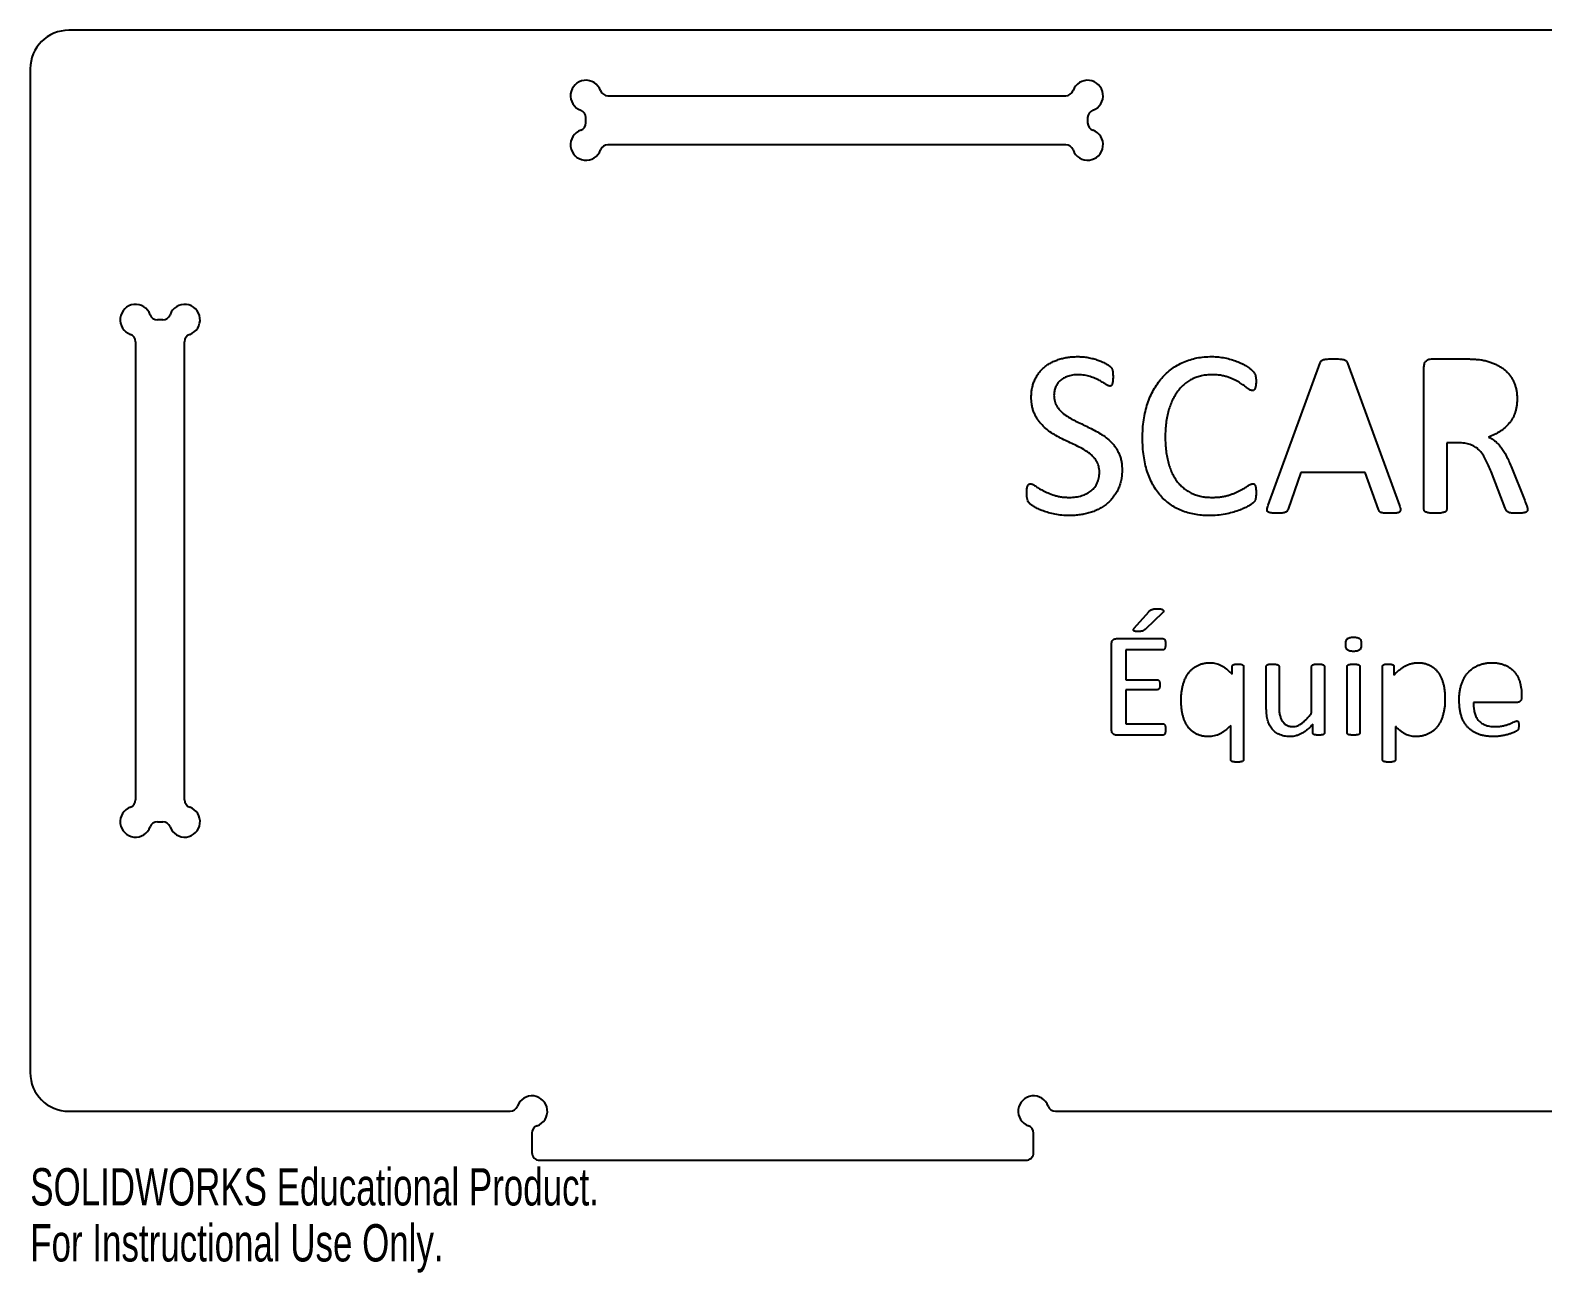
# Model space of a CAD drawing. Header units: millimetres. Extents: x -179 to 179, y -91 to 70.
# Drawn here: x -178.7 to 17.3, y -90.9 to 70 of the extents above; entities that cross this region are included whole.
import ezdxf

# ---------------------------------------------------------------- set-up
doc = ezdxf.new("R2010")
doc.units = ezdxf.units.MM
doc.styles.add('SLDTEXTSTYLE0', font='TXT', dxfattribs={"width": 0.7})

msp = doc.modelspace()

# ---------------------------------------------------------------- linework, layer by layer
at = {"color": 7, "linetype": 'Continuous', "lineweight": 25}
for p, q in [((173.65, 70), (-173.65, 70)), ((-178.65, 65), (-178.65, -65)), ((-103.82, 61.52), (-44.48, 61.52)), ((-106.65, 58), (-106.65, 58.69)), ((-41.65, 58.69), (-41.65, 58)), ((-44.48, 55.17), (-103.82, 55.17)), ((-161.48, 32.5), (-162.17, 32.5)), ((-165, 29.67), (-165, -29.67)), ((-158.65, -29.67), (-158.65, 29.67)), ((2.92, 27.44), (7.14, 27.44)), ((-18.26, 8.48), (-11.54, 26.91)), ((-7.98, 26.89), (-1.25, 8.47)), ((1.93, 7.94), (1.93, 26.37)), ((6.58, 16.56), (4.87, 16.56)), ((4.87, 16.56), (4.87, 7.94)), ((-14.03, 12.74), (-15.68, 7.98)), ((-5.69, 12.74), (-14.03, 12.74)), ((-3.97, 7.92), (-5.69, 12.74)), ((12.46, 8.09), (10.62, 12.85)), ((13.21, 13.51), (15.01, 9.08)), ((-35.6, -7.44), (-33.74, -5.3)), ((-31.93, -5.44), (-34.17, -7.56)), ((-38.54, -20.61), (-38.54, -9.46)), ((-37.92, -8.79), (-31.89, -8.79)), ((-31.88, -10.26), (-36.71, -10.26)), ((-36.71, -10.26), (-36.71, -14.12)), ((-22.91, -13.4), (-22.91, -12.38)), ((-21.45, -12.39), (-21.45, -24.47)), ((-18.51, -17.64), (-18.51, -12.39)), ((-16.85, -12.4), (-16.85, -17.48)), ((-12.63, -18.4), (-12.63, -12.39)), ((-10.97, -12.39), (-10.97, -20.99)), ((-8.03, -20.99), (-8.03, -12.39)), ((-6.38, -12.39), (-6.38, -20.99)), ((-3.43, -24.47), (-3.43, -12.39)), ((-1.98, -12.38), (-1.98, -13.52)), ((-36.71, -14.12), (-32.62, -14.12)), ((-36.71, -15.4), (-36.71, -19.82)), ((-32.62, -15.4), (-36.71, -15.4)), ((13.97, -17.06), (8.33, -17.06)), ((14.58, -16.06), (14.58, -16.36)), ((-31.9, -21.29), (-37.92, -21.29)), ((-36.71, -19.82), (-31.89, -19.82)), ((-23.1, -24.47), (-23.1, -20.04)), ((-12.46, -20.99), (-12.46, -19.85)), ((-1.78, -20.15), (-1.78, -24.47)), ((-162.17, -32.5), (-161.48, -32.5)), ((-173.65, -70), (-116.48, -70)), ((-45.82, -70), (45.82, -70)), ((-113.65, -72.83), (-113.65, -75.35)), ((-48.65, -75.35), (-48.65, -72.83)), ((-112.65, -76.35), (-49.65, -76.35))]:
    msp.add_line(p, q, dxfattribs=at)
for centre, radius, start, end in [((-173.65, 65), 5, 90, 180), ((-106.65, 61.52), 2, 19.4712, 250.5288), ((-41.65, 61.52), 2, 289.4712, 160.5288), ((-103.82, 62.52), 1, 199.4712, 270), ((-44.48, 62.52), 1, 270, 340.5288), ((-107.65, 58.69), 1, 0, 70.5288), ((-40.65, 58.69), 1, 109.4712, 180), ((-106.65, 55.17), 2, 109.4712, 340.5288), ((-107.65, 58), 1, 289.4712, 0), ((-41.65, 55.17), 2, 199.4712, 70.5288), ((-40.65, 58), 1, 180, 250.5288), ((-103.82, 54.17), 1, 90, 160.5288), ((-44.48, 54.17), 1, 19.4712, 90), ((-165, 32.5), 2, 19.4712, 250.5288), ((-158.65, 32.5), 2, 289.4712, 160.5288), ((-162.17, 33.5), 1, 199.4712, 270), ((-161.48, 33.5), 1, 270, 340.5288), ((-166, 29.67), 1, 0, 70.5288), ((-157.65, 29.67), 1, 109.4712, 180), ((-165, -32.5), 2, 109.4712, 340.5288), ((-166, -29.67), 1, 289.4712, 0), ((-158.65, -32.5), 2, 199.4712, 70.5288), ((-157.65, -29.67), 1, 180, 250.5288), ((-162.17, -33.5), 1, 90, 160.5288), ((-161.48, -33.5), 1, 19.4712, 90), ((-173.65, -65), 5, 180, 270), ((-113.65, -70), 2, 289.4712, 160.5288), ((-48.65, -70), 2, 19.4712, 250.5288), ((-116.48, -69), 1, 270, 340.5288), ((-45.82, -69), 1, 199.4712, 270), ((-112.65, -72.83), 1, 109.4712, 180), ((-49.65, -72.83), 1, 0, 70.5288), ((-112.65, -75.35), 1, 180, 270), ((-49.65, -75.35), 1, 270, 0)]:
    msp.add_arc(centre, radius, start, end, dxfattribs=at)
for points, knots in [([(-48.95, 22.5), (-48.95, 22.7), (-48.94, 23.1), (-48.84, 23.67), (-48.71, 24.22), (-48.51, 24.73), (-48.26, 25.2), (-47.97, 25.64), (-47.63, 26.03), (-47.25, 26.39), (-46.82, 26.7), (-46.36, 26.98), (-45.86, 27.2), (-45.33, 27.4), (-44.76, 27.55), (-44.17, 27.66), (-43.56, 27.72), (-43.14, 27.73), (-42.93, 27.74)], [0, 0, 0, 0, 0.067537, 0.13216, 0.19439, 0.254756, 0.314197, 0.372321, 0.429588, 0.487455, 0.545928, 0.605534, 0.666363, 0.729419, 0.794509, 0.861574, 0.92942, 1, 1, 1, 1]), ([(-42.93, 27.74), (-42.71, 27.73), (-42.26, 27.72), (-41.6, 27.62), (-40.96, 27.48), (-40.35, 27.3), (-39.8, 27.09), (-39.38, 26.88), (-39.09, 26.72), (-38.92, 26.61), (-38.79, 26.52), (-38.68, 26.41), (-38.58, 26.3), (-38.5, 26.18), (-38.45, 26.07), (-38.42, 25.94), (-38.39, 25.79), (-38.38, 25.6), (-38.36, 25.37), (-38.36, 25.21), (-38.36, 25.11)], [0, 0, 0, 0, 0.112233, 0.226181, 0.338567, 0.445941, 0.547719, 0.640331, 0.681465, 0.715798, 0.743045, 0.763991, 0.795411, 0.817444, 0.835948, 0.857662, 0.883772, 0.915067, 0.952507, 1, 1, 1, 1]), ([(-34.54, 17.18), (-34.53, 17.59), (-34.52, 18.38), (-34.39, 19.53), (-34.19, 20.61), (-33.9, 21.63), (-33.55, 22.57), (-33.12, 23.44), (-32.63, 24.23), (-32.07, 24.96), (-31.44, 25.6), (-30.77, 26.16), (-30.03, 26.64), (-29.23, 27.04), (-28.38, 27.35), (-27.49, 27.58), (-26.55, 27.71), (-25.91, 27.73), (-25.58, 27.74)], [0, 0, 0, 0, 0.078107, 0.151885, 0.222313, 0.289643, 0.354254, 0.416039, 0.47571, 0.533866, 0.590945, 0.647217, 0.703431, 0.760341, 0.818125, 0.876782, 0.937187, 1, 1, 1, 1]), ([(-25.58, 27.74), (-25.29, 27.73), (-24.72, 27.71), (-23.87, 27.57), (-23.07, 27.38), (-22.33, 27.13), (-21.66, 26.84), (-21.16, 26.56), (-20.82, 26.32), (-20.6, 26.18), (-20.43, 26.04), (-20.27, 25.89), (-20.14, 25.73), (-20.02, 25.58), (-19.95, 25.45), (-19.92, 25.31), (-19.88, 25.15), (-19.85, 24.96), (-19.83, 24.74), (-19.83, 24.58), (-19.83, 24.49)], [0, 0, 0, 0, 0.120023, 0.238149, 0.352427, 0.460117, 0.560956, 0.654952, 0.696989, 0.733407, 0.763125, 0.787792, 0.824183, 0.847775, 0.865644, 0.885507, 0.907657, 0.933934, 0.963847, 1, 1, 1, 1]), ([(-11.54, 26.91), (-11.51, 26.96), (-11.47, 27.06), (-11.38, 27.18), (-11.24, 27.28), (-11.06, 27.35), (-10.84, 27.4), (-10.56, 27.43), (-10.21, 27.44), (-9.95, 27.44), (-9.81, 27.44)], [0, 0, 0, 0, 0.0854137, 0.1637257, 0.2439433, 0.3392595, 0.4568246, 0.6010392, 0.7803476, 1, 1, 1, 1]), ([(-9.81, 27.44), (-9.66, 27.44), (-9.39, 27.44), (-9.01, 27.43), (-8.72, 27.4), (-8.48, 27.35), (-8.29, 27.28), (-8.15, 27.18), (-8.05, 27.04), (-8.01, 26.94), (-7.98, 26.89)], [0, 0, 0, 0, 0.223225, 0.403825, 0.548985, 0.664415, 0.75946, 0.840189, 0.917311, 1, 1, 1, 1]), ([(1.93, 26.37), (1.94, 26.46), (1.94, 26.63), (2, 26.87), (2.1, 27.07), (2.28, 27.25), (2.56, 27.41), (2.8, 27.43), (2.92, 27.44)], [0, 0, 0, 0, 0.167874, 0.314803, 0.440924, 0.561356, 0.787501, 1, 1, 1, 1]), ([(7.14, 27.44), (7.36, 27.44), (7.78, 27.44), (8.35, 27.4), (8.84, 27.37), (9.14, 27.34), (9.28, 27.32)], [0, 0, 0, 0, 0.318432, 0.579566, 0.802464, 1, 1, 1, 1]), ([(9.28, 27.32), (9.47, 27.29), (9.83, 27.22), (10.36, 27.08), (10.85, 26.9), (11.31, 26.71), (11.73, 26.48), (12.13, 26.23), (12.48, 25.94), (12.8, 25.63), (13.07, 25.28), (13.33, 24.93), (13.53, 24.53), (13.7, 24.12), (13.83, 23.69), (13.93, 23.23), (13.98, 22.75), (13.99, 22.43), (13.99, 22.26)], [0, 0, 0, 0, 0.074445, 0.146054, 0.213902, 0.279488, 0.342578, 0.403579, 0.462675, 0.521045, 0.578828, 0.635988, 0.693657, 0.751731, 0.810828, 0.871805, 0.934883, 1, 1, 1, 1]), ([(-42.86, 25.38), (-42.99, 25.38), (-43.24, 25.38), (-43.61, 25.34), (-43.94, 25.27), (-44.35, 25.15), (-44.79, 24.95), (-45.24, 24.63), (-45.59, 24.23), (-45.83, 23.78), (-45.98, 23.27), (-46, 22.92), (-46.01, 22.75)], [0, 0, 0, 0, 0.0835793, 0.1625353, 0.23664, 0.3061668, 0.4352036, 0.5519549, 0.6626149, 0.7733999, 0.8851269, 1, 1, 1, 1]), ([(-38.76, 23.91), (-38.79, 23.92), (-38.86, 23.93), (-38.98, 23.97), (-39.12, 24.04), (-39.35, 24.18), (-39.68, 24.39), (-40.14, 24.66), (-40.69, 24.93), (-41.21, 25.12), (-41.67, 25.26), (-42.05, 25.33), (-42.45, 25.38), (-42.73, 25.38), (-42.86, 25.38)], [0, 0, 0, 0, 0.021011, 0.049595, 0.084441, 0.12774, 0.230377, 0.351378, 0.488911, 0.644433, 0.72763, 0.814427, 0.905408, 1, 1, 1, 1]), ([(-38.36, 25.11), (-38.36, 25.02), (-38.36, 24.85), (-38.38, 24.61), (-38.41, 24.4), (-38.45, 24.22), (-38.49, 24.08), (-38.57, 23.99), (-38.66, 23.92), (-38.73, 23.92), (-38.76, 23.91)], [0, 0, 0, 0, 0.201214, 0.379434, 0.531659, 0.662602, 0.766602, 0.852484, 0.925022, 1, 1, 1, 1]), ([(-25.59, 25.38), (-25.81, 25.38), (-26.24, 25.37), (-26.88, 25.26), (-27.48, 25.09), (-28.06, 24.86), (-28.59, 24.56), (-29.09, 24.2), (-29.55, 23.77), (-29.96, 23.28), (-30.33, 22.73), (-30.66, 22.12), (-30.94, 21.45), (-31.18, 20.73), (-31.37, 19.95), (-31.5, 19.12), (-31.58, 18.24), (-31.59, 17.63), (-31.6, 17.32)], [0, 0, 0, 0, 0.058577, 0.114955, 0.170263, 0.224741, 0.278767, 0.332567, 0.387757, 0.444255, 0.502744, 0.563643, 0.627184, 0.694382, 0.764646, 0.838724, 0.917077, 1, 1, 1, 1]), ([(-20.32, 23.33), (-20.36, 23.33), (-20.45, 23.34), (-20.59, 23.41), (-20.76, 23.51), (-21.02, 23.72), (-21.41, 24.02), (-21.86, 24.31), (-22.28, 24.55), (-22.64, 24.74), (-23.04, 24.9), (-23.46, 25.07), (-23.93, 25.22), (-24.44, 25.32), (-25, 25.38), (-25.39, 25.38), (-25.59, 25.38)], [0, 0, 0, 0, 0.020919, 0.047969, 0.081113, 0.121988, 0.219644, 0.336327, 0.401527, 0.471236, 0.545688, 0.624992, 0.709009, 0.798998, 0.895775, 1, 1, 1, 1]), ([(-19.83, 24.49), (-19.83, 24.4), (-19.84, 24.22), (-19.86, 23.98), (-19.9, 23.78), (-19.95, 23.62), (-20.01, 23.48), (-20.1, 23.39), (-20.2, 23.34), (-20.28, 23.33), (-20.32, 23.33)], [0, 0, 0, 0, 0.205626, 0.378792, 0.521176, 0.646964, 0.750735, 0.837492, 0.916075, 1, 1, 1, 1]), ([(-40.13, 12.76), (-40.13, 12.9), (-40.14, 13.16), (-40.21, 13.55), (-40.33, 13.9), (-40.5, 14.22), (-40.7, 14.51), (-40.94, 14.78), (-41.2, 15.04), (-41.61, 15.36), (-42.17, 15.74), (-42.93, 16.11), (-43.72, 16.5), (-44.54, 16.87), (-45.36, 17.29), (-46.16, 17.74), (-46.91, 18.26), (-47.47, 18.77), (-47.86, 19.22), (-48.13, 19.59), (-48.36, 19.98), (-48.57, 20.41), (-48.75, 20.87), (-48.86, 21.37), (-48.94, 21.92), (-48.95, 22.3), (-48.95, 22.5)], [0, 0, 0, 0, 0.0291637, 0.0567583, 0.0827283, 0.1081906, 0.1336002, 0.159115, 0.1854919, 0.2122656, 0.268887, 0.3294719, 0.3926852, 0.4573755, 0.52278, 0.5882761, 0.6530847, 0.7169952, 0.7490039, 0.7808753, 0.8137551, 0.847262, 0.8821462, 0.9188078, 0.9580908, 1, 1, 1, 1]), ([(-46.01, 22.75), (-46, 22.61), (-46, 22.35), (-45.93, 21.97), (-45.81, 21.63), (-45.64, 21.3), (-45.44, 21.01), (-45.2, 20.74), (-44.94, 20.47), (-44.53, 20.15), (-43.97, 19.78), (-43.21, 19.38), (-42.41, 19.01), (-41.6, 18.61), (-40.78, 18.2), (-39.99, 17.75), (-39.22, 17.26), (-38.67, 16.74), (-38.27, 16.3), (-38, 15.93), (-37.77, 15.54), (-37.56, 15.12), (-37.39, 14.66), (-37.27, 14.16), (-37.2, 13.62), (-37.19, 13.25), (-37.18, 13.05)], [0, 0, 0, 0, 0.028932, 0.055971, 0.082026, 0.107422, 0.132915, 0.158513, 0.185206, 0.212273, 0.269535, 0.330338, 0.394054, 0.458647, 0.524117, 0.589828, 0.65483, 0.718729, 0.750813, 0.782982, 0.815519, 0.849136, 0.883713, 0.920176, 0.958937, 1, 1, 1, 1]), ([(13.99, 22.26), (13.99, 22.1), (13.98, 21.79), (13.93, 21.33), (13.85, 20.89), (13.74, 20.49), (13.6, 20.11), (13.42, 19.75), (13.22, 19.41), (12.91, 18.99), (12.45, 18.52), (11.81, 18.04), (11.08, 17.63), (10.55, 17.42), (10.28, 17.31)], [0, 0, 0, 0, 0.072508, 0.14117, 0.207214, 0.270341, 0.331479, 0.390731, 0.449548, 0.50779, 0.624433, 0.744091, 0.868889, 1, 1, 1, 1]), ([(-25.94, 7.15), (-26.26, 7.16), (-26.89, 7.17), (-27.81, 7.3), (-28.68, 7.5), (-29.5, 7.79), (-30.27, 8.15), (-30.98, 8.6), (-31.64, 9.12), (-32.23, 9.72), (-32.76, 10.4), (-33.22, 11.15), (-33.62, 11.98), (-33.96, 12.88), (-34.22, 13.86), (-34.4, 14.9), (-34.52, 16.02), (-34.53, 16.79), (-34.54, 17.18)], [0, 0, 0, 0, 0.0642049, 0.1258408, 0.1853991, 0.2432494, 0.29995, 0.3555501, 0.4112475, 0.467241, 0.5245234, 0.5833761, 0.6443258, 0.7082307, 0.7753114, 0.8461086, 0.9207776, 1, 1, 1, 1]), ([(-31.6, 17.32), (-31.59, 17.01), (-31.58, 16.41), (-31.5, 15.54), (-31.37, 14.72), (-31.2, 13.96), (-30.97, 13.25), (-30.69, 12.61), (-30.38, 12.02), (-30.01, 11.49), (-29.6, 11.03), (-29.14, 10.62), (-28.64, 10.28), (-28.1, 9.99), (-27.52, 9.77), (-26.89, 9.61), (-26.23, 9.52), (-25.78, 9.51), (-25.55, 9.5)], [0, 0, 0, 0, 0.0825048, 0.1607712, 0.2342954, 0.3042578, 0.370299, 0.4327924, 0.492093, 0.5489991, 0.6039242, 0.6582701, 0.7119851, 0.7663123, 0.8220165, 0.8787374, 0.9379798, 1, 1, 1, 1]), ([(10.62, 12.85), (10.51, 13.11), (10.31, 13.62), (9.97, 14.33), (9.62, 14.98), (9.25, 15.44), (8.93, 15.76), (8.67, 15.96), (8.38, 16.14), (8.08, 16.29), (7.75, 16.41), (7.39, 16.5), (7, 16.55), (6.72, 16.56), (6.58, 16.56)], [0, 0, 0, 0, 0.142944, 0.275878, 0.399255, 0.515219, 0.571731, 0.628079, 0.683841, 0.741094, 0.79976, 0.862049, 0.92855, 1, 1, 1, 1]), ([(10.28, 17.31), (10.44, 17.24), (10.76, 17.09), (11.18, 16.77), (11.58, 16.4), (11.94, 15.95), (12.29, 15.45), (12.6, 14.87), (12.92, 14.22), (13.11, 13.76), (13.21, 13.51)], [0, 0, 0, 0, 0.108085, 0.21428, 0.323196, 0.438484, 0.561414, 0.694639, 0.839865, 1, 1, 1, 1]), ([(-37.18, 13.05), (-37.19, 12.83), (-37.2, 12.38), (-37.3, 11.73), (-37.47, 11.12), (-37.69, 10.55), (-37.98, 10.02), (-38.32, 9.53), (-38.7, 9.08), (-39.14, 8.68), (-39.63, 8.31), (-40.15, 8.01), (-40.72, 7.74), (-41.32, 7.53), (-41.96, 7.36), (-42.62, 7.24), (-43.31, 7.16), (-43.78, 7.15), (-44.01, 7.15)], [0, 0, 0, 0, 0.067483, 0.1315286, 0.1934274, 0.253747, 0.3128533, 0.3710804, 0.4291314, 0.487716, 0.5468914, 0.6067136, 0.6678271, 0.7312174, 0.7962917, 0.8620466, 0.9302926, 1, 1, 1, 1]), ([(-43.98, 9.5), (-43.84, 9.51), (-43.56, 9.51), (-43.16, 9.55), (-42.78, 9.63), (-42.41, 9.72), (-42.07, 9.85), (-41.75, 9.99), (-41.46, 10.17), (-41.18, 10.36), (-40.95, 10.58), (-40.73, 10.83), (-40.55, 11.09), (-40.39, 11.39), (-40.28, 11.7), (-40.19, 12.04), (-40.14, 12.39), (-40.13, 12.64), (-40.13, 12.76)], [0, 0, 0, 0, 0.073592, 0.144287, 0.213402, 0.279473, 0.343901, 0.405377, 0.465538, 0.523418, 0.580617, 0.637339, 0.694286, 0.75177, 0.810613, 0.871582, 0.934451, 1, 1, 1, 1]), ([(-49.54, 10.03), (-49.54, 10.13), (-49.53, 10.33), (-49.52, 10.6), (-49.47, 10.82), (-49.43, 11), (-49.36, 11.12), (-49.27, 11.21), (-49.16, 11.26), (-49.09, 11.26), (-49.05, 11.27)], [0, 0, 0, 0, 0.221882, 0.403496, 0.552985, 0.673568, 0.771609, 0.848952, 0.924444, 1, 1, 1, 1]), ([(-44.01, 7.15), (-44.34, 7.16), (-44.96, 7.17), (-45.86, 7.3), (-46.68, 7.5), (-47.4, 7.73), (-48.01, 7.98), (-48.46, 8.21), (-48.76, 8.39), (-48.93, 8.51), (-49.08, 8.61), (-49.22, 8.75), (-49.36, 8.94), (-49.47, 9.23), (-49.53, 9.6), (-49.53, 9.87), (-49.54, 10.03)], [0, 0, 0, 0, 0.140913, 0.273017, 0.394396, 0.504539, 0.602057, 0.685908, 0.721839, 0.752942, 0.778698, 0.799934, 0.838639, 0.881757, 0.93386, 1, 1, 1, 1]), ([(-49.05, 11.27), (-49.01, 11.26), (-48.92, 11.25), (-48.78, 11.2), (-48.62, 11.11), (-48.36, 10.93), (-47.98, 10.68), (-47.42, 10.36), (-46.74, 10.05), (-46.1, 9.81), (-45.52, 9.65), (-45.03, 9.56), (-44.51, 9.51), (-44.16, 9.51), (-43.98, 9.5)], [0, 0, 0, 0, 0.022151, 0.049057, 0.082591, 0.122763, 0.220158, 0.337033, 0.473416, 0.62953, 0.715125, 0.804976, 0.899739, 1, 1, 1, 1]), ([(-19.83, 10.06), (-19.83, 9.98), (-19.83, 9.83), (-19.85, 9.62), (-19.86, 9.44), (-19.9, 9.28), (-19.94, 9.14), (-20, 9.02), (-20.1, 8.89), (-20.2, 8.79), (-20.33, 8.69), (-20.48, 8.59), (-20.66, 8.48), (-20.98, 8.29), (-21.47, 8.05), (-22.15, 7.78), (-22.95, 7.53), (-23.86, 7.32), (-24.87, 7.17), (-25.57, 7.16), (-25.94, 7.15)], [0, 0, 0, 0, 0.032192, 0.060108, 0.084374, 0.105994, 0.124788, 0.142781, 0.161849, 0.187234, 0.204443, 0.22762, 0.256816, 0.292594, 0.377021, 0.476444, 0.589212, 0.715032, 0.851937, 1, 1, 1, 1]), ([(-25.55, 9.5), (-25.36, 9.51), (-24.98, 9.51), (-24.44, 9.56), (-23.93, 9.64), (-23.46, 9.76), (-23.03, 9.91), (-22.63, 10.05), (-22.26, 10.21), (-21.83, 10.43), (-21.37, 10.68), (-20.97, 10.93), (-20.7, 11.11), (-20.53, 11.2), (-20.37, 11.25), (-20.28, 11.26), (-20.24, 11.27)], [0, 0, 0, 0, 0.1019, 0.198501, 0.287801, 0.372886, 0.452894, 0.528584, 0.598104, 0.663897, 0.780407, 0.875515, 0.915443, 0.949785, 0.977137, 1, 1, 1, 1]), ([(-20.24, 11.27), (-20.2, 11.26), (-20.14, 11.26), (-20.05, 11.22), (-19.97, 11.14), (-19.92, 11.02), (-19.87, 10.86), (-19.85, 10.64), (-19.83, 10.37), (-19.83, 10.17), (-19.83, 10.06)], [0, 0, 0, 0, 0.072851, 0.13748, 0.207082, 0.298068, 0.417501, 0.569708, 0.760461, 1, 1, 1, 1]), ([(-17.15, 7.44), (-17.28, 7.45), (-17.53, 7.45), (-17.86, 7.47), (-18.11, 7.53), (-18.3, 7.61), (-18.39, 7.77), (-18.41, 7.96), (-18.36, 8.21), (-18.3, 8.38), (-18.26, 8.48)], [0, 0, 0, 0, 0.197393, 0.357595, 0.478597, 0.566902, 0.642584, 0.729768, 0.846426, 1, 1, 1, 1]), ([(-15.68, 7.98), (-15.69, 7.94), (-15.73, 7.85), (-15.8, 7.74), (-15.9, 7.64), (-16.04, 7.56), (-16.22, 7.5), (-16.47, 7.46), (-16.78, 7.45), (-17.02, 7.45), (-17.15, 7.44)], [0, 0, 0, 0, 0.082883, 0.159885, 0.238787, 0.32791, 0.439759, 0.583341, 0.768672, 1, 1, 1, 1]), ([(-2.41, 7.44), (-2.56, 7.44), (-2.82, 7.44), (-3.16, 7.46), (-3.41, 7.49), (-3.61, 7.53), (-3.74, 7.59), (-3.84, 7.69), (-3.91, 7.8), (-3.95, 7.88), (-3.97, 7.92)], [0, 0, 0, 0, 0.24809, 0.44367, 0.587374, 0.695578, 0.778195, 0.847267, 0.919735, 1, 1, 1, 1]), ([(-1.25, 8.47), (-1.22, 8.37), (-1.15, 8.19), (-1.12, 7.95), (-1.13, 7.75), (-1.23, 7.59), (-1.42, 7.51), (-1.68, 7.46), (-2.02, 7.45), (-2.27, 7.45), (-2.41, 7.44)], [0, 0, 0, 0, 0.1508231, 0.2650809, 0.3528637, 0.4295767, 0.5182197, 0.6382263, 0.795257, 1, 1, 1, 1]), ([(3.4, 7.44), (3.27, 7.45), (3.04, 7.45), (2.71, 7.47), (2.46, 7.52), (2.25, 7.56), (2.1, 7.63), (2, 7.71), (1.94, 7.82), (1.94, 7.9), (1.93, 7.94)], [0, 0, 0, 0, 0.231724, 0.423202, 0.575557, 0.695877, 0.788581, 0.863962, 0.930998, 1, 1, 1, 1]), ([(4.87, 7.94), (4.87, 7.91), (4.86, 7.83), (4.8, 7.72), (4.69, 7.63), (4.54, 7.57), (4.35, 7.52), (4.09, 7.47), (3.77, 7.45), (3.53, 7.45), (3.4, 7.44)], [0, 0, 0, 0, 0.068984, 0.14097, 0.216331, 0.309011, 0.427308, 0.579623, 0.768337, 1, 1, 1, 1]), ([(13.92, 7.44), (13.8, 7.45), (13.58, 7.45), (13.28, 7.47), (13.04, 7.51), (12.86, 7.57), (12.71, 7.65), (12.6, 7.77), (12.52, 7.92), (12.48, 8.03), (12.46, 8.09)], [0, 0, 0, 0, 0.210277, 0.378959, 0.512452, 0.620474, 0.712404, 0.799751, 0.892652, 1, 1, 1, 1]), ([(15.35, 7.94), (15.35, 7.9), (15.34, 7.83), (15.31, 7.72), (15.22, 7.63), (15.09, 7.55), (14.89, 7.51), (14.64, 7.47), (14.31, 7.45), (14.06, 7.45), (13.92, 7.44)], [0, 0, 0, 0, 0.069049, 0.1335, 0.199805, 0.288592, 0.405465, 0.556187, 0.7494, 1, 1, 1, 1]), ([(15.01, 9.08), (15.04, 8.99), (15.1, 8.83), (15.18, 8.62), (15.24, 8.44), (15.29, 8.27), (15.34, 8.11), (15.34, 7.99), (15.35, 7.94)], [0, 0, 0, 0, 0.230229, 0.427568, 0.580968, 0.697855, 0.872444, 1, 1, 1, 1]), ([(-33.74, -5.3), (-33.7, -5.27), (-33.64, -5.19), (-33.53, -5.1), (-33.41, -5.04), (-33.29, -4.99), (-33.14, -4.96), (-32.97, -4.94), (-32.78, -4.93), (-32.64, -4.93), (-32.56, -4.93)], [0, 0, 0, 0, 0.123004, 0.226067, 0.32396, 0.427047, 0.539518, 0.669765, 0.82163, 1, 1, 1, 1]), ([(-32.56, -4.93), (-32.47, -4.93), (-32.31, -4.93), (-32.11, -4.96), (-31.96, -5.01), (-31.86, -5.08), (-31.8, -5.16), (-31.81, -5.25), (-31.85, -5.35), (-31.9, -5.41), (-31.93, -5.44)], [0, 0, 0, 0, 0.235138, 0.41397, 0.54882, 0.649446, 0.727399, 0.804045, 0.89224, 1, 1, 1, 1]), ([(-35.15, -7.87), (-35.22, -7.87), (-35.34, -7.86), (-35.49, -7.85), (-35.6, -7.82), (-35.68, -7.77), (-35.72, -7.7), (-35.71, -7.62), (-35.67, -7.53), (-35.63, -7.47), (-35.6, -7.44)], [0, 0, 0, 0, 0.2197999, 0.3903337, 0.5124214, 0.6029559, 0.6801581, 0.7586888, 0.8641983, 1, 1, 1, 1]), ([(-34.17, -7.56), (-34.2, -7.59), (-34.26, -7.64), (-34.35, -7.71), (-34.45, -7.76), (-34.55, -7.81), (-34.67, -7.83), (-34.81, -7.86), (-34.97, -7.87), (-35.09, -7.87), (-35.15, -7.87)], [0, 0, 0, 0, 0.122335, 0.226631, 0.322159, 0.427534, 0.54156, 0.669952, 0.818951, 1, 1, 1, 1]), ([(-38.54, -9.46), (-38.54, -9.4), (-38.54, -9.29), (-38.5, -9.15), (-38.44, -9.02), (-38.32, -8.91), (-38.14, -8.81), (-37.99, -8.79), (-37.92, -8.79)], [0, 0, 0, 0, 0.168436, 0.311501, 0.438425, 0.55922, 0.784838, 1, 1, 1, 1]), ([(-31.89, -8.79), (-31.87, -8.79), (-31.82, -8.79), (-31.75, -8.83), (-31.68, -8.88), (-31.64, -8.97), (-31.6, -9.07), (-31.58, -9.2), (-31.56, -9.36), (-31.56, -9.47), (-31.56, -9.54)], [0, 0, 0, 0, 0.083544, 0.164514, 0.252354, 0.353235, 0.474793, 0.620538, 0.79347, 1, 1, 1, 1]), ([(-31.56, -9.54), (-31.56, -9.59), (-31.56, -9.7), (-31.58, -9.85), (-31.61, -9.98), (-31.64, -10.08), (-31.68, -10.16), (-31.74, -10.22), (-31.81, -10.25), (-31.86, -10.25), (-31.88, -10.26)], [0, 0, 0, 0, 0.201105, 0.373991, 0.521974, 0.64389, 0.742796, 0.833693, 0.913321, 1, 1, 1, 1]), ([(-8.21, -9.53), (-8.21, -9.45), (-8.21, -9.3), (-8.17, -9.09), (-8.1, -8.92), (-8, -8.79), (-7.86, -8.7), (-7.67, -8.64), (-7.45, -8.61), (-7.28, -8.6), (-7.19, -8.6)], [0, 0, 0, 0, 0.152323, 0.280284, 0.389642, 0.482704, 0.579811, 0.695558, 0.833637, 1, 1, 1, 1]), ([(-7.21, -10.44), (-7.3, -10.44), (-7.46, -10.44), (-7.69, -10.4), (-7.86, -10.35), (-8.01, -10.26), (-8.1, -10.13), (-8.17, -9.97), (-8.21, -9.76), (-8.21, -9.61), (-8.21, -9.53)], [0, 0, 0, 0, 0.167397, 0.306054, 0.421496, 0.517769, 0.611298, 0.718505, 0.84688, 1, 1, 1, 1]), ([(-6.19, -9.51), (-6.19, -9.6), (-6.2, -9.75), (-6.24, -9.96), (-6.3, -10.12), (-6.41, -10.25), (-6.55, -10.34), (-6.73, -10.4), (-6.96, -10.44), (-7.12, -10.44), (-7.21, -10.44)], [0, 0, 0, 0, 0.152323, 0.280284, 0.389642, 0.482704, 0.579811, 0.695558, 0.833637, 1, 1, 1, 1]), ([(-7.19, -8.6), (-7.1, -8.6), (-6.94, -8.61), (-6.72, -8.64), (-6.54, -8.7), (-6.4, -8.79), (-6.3, -8.91), (-6.23, -9.08), (-6.2, -9.28), (-6.19, -9.43), (-6.19, -9.51)], [0, 0, 0, 0, 0.1674764, 0.3061983, 0.4222684, 0.5185864, 0.6107483, 0.7187127, 0.8468072, 1, 1, 1, 1]), ([(-29.54, -16.8), (-29.53, -16.62), (-29.53, -16.26), (-29.48, -15.74), (-29.41, -15.25), (-29.3, -14.78), (-29.17, -14.35), (-29, -13.94), (-28.8, -13.57), (-28.58, -13.23), (-28.32, -12.93), (-28.04, -12.67), (-27.72, -12.44), (-27.38, -12.25), (-27.02, -12.09), (-26.62, -11.99), (-26.2, -11.92), (-25.9, -11.91), (-25.75, -11.91)], [0, 0, 0, 0, 0.078506, 0.153167, 0.224236, 0.292514, 0.358009, 0.420274, 0.479829, 0.537835, 0.594392, 0.649342, 0.704322, 0.759876, 0.816799, 0.875108, 0.935837, 1, 1, 1, 1]), ([(-25.75, -11.91), (-25.63, -11.91), (-25.38, -11.92), (-25.02, -11.99), (-24.68, -12.09), (-24.34, -12.25), (-24, -12.46), (-23.65, -12.73), (-23.29, -13.04), (-23.04, -13.28), (-22.91, -13.4)], [0, 0, 0, 0, 0.114975, 0.2228022, 0.330366, 0.4424488, 0.5622321, 0.6920074, 0.8369199, 1, 1, 1, 1]), ([(-22.91, -12.38), (-22.91, -12.36), (-22.91, -12.31), (-22.88, -12.25), (-22.82, -12.19), (-22.74, -12.16), (-22.64, -12.12), (-22.51, -12.11), (-22.35, -12.1), (-22.23, -12.1), (-22.17, -12.1)], [0, 0, 0, 0, 0.088555, 0.161103, 0.241431, 0.340106, 0.459136, 0.603686, 0.7826, 1, 1, 1, 1]), ([(-22.17, -12.1), (-22.1, -12.1), (-21.99, -12.1), (-21.84, -12.11), (-21.71, -12.12), (-21.61, -12.16), (-21.53, -12.2), (-21.48, -12.25), (-21.45, -12.32), (-21.45, -12.37), (-21.45, -12.39)], [0, 0, 0, 0, 0.214977, 0.390744, 0.538079, 0.657313, 0.754966, 0.834608, 0.910163, 1, 1, 1, 1]), ([(-18.51, -12.39), (-18.51, -12.37), (-18.5, -12.32), (-18.47, -12.26), (-18.42, -12.2), (-18.33, -12.16), (-18.22, -12.12), (-18.07, -12.11), (-17.89, -12.1), (-17.75, -12.1), (-17.68, -12.1)], [0, 0, 0, 0, 0.0746346, 0.1396428, 0.2150969, 0.3132715, 0.4379407, 0.587592, 0.7747075, 1, 1, 1, 1]), ([(-17.68, -12.1), (-17.61, -12.1), (-17.48, -12.1), (-17.29, -12.11), (-17.15, -12.13), (-17.03, -12.16), (-16.95, -12.21), (-16.89, -12.26), (-16.86, -12.33), (-16.85, -12.37), (-16.85, -12.4)], [0, 0, 0, 0, 0.226003, 0.410742, 0.561306, 0.683544, 0.779436, 0.857259, 0.92513, 1, 1, 1, 1]), ([(-12.63, -12.39), (-12.62, -12.37), (-12.62, -12.32), (-12.59, -12.26), (-12.53, -12.21), (-12.45, -12.16), (-12.34, -12.12), (-12.19, -12.11), (-12.01, -12.1), (-11.87, -12.1), (-11.8, -12.1)], [0, 0, 0, 0, 0.074784, 0.139923, 0.213458, 0.311829, 0.436749, 0.58082, 0.765346, 1, 1, 1, 1]), ([(-11.8, -12.1), (-11.73, -12.1), (-11.59, -12.1), (-11.41, -12.11), (-11.27, -12.12), (-11.16, -12.16), (-11.07, -12.21), (-11.02, -12.26), (-10.98, -12.32), (-10.97, -12.37), (-10.97, -12.39)], [0, 0, 0, 0, 0.227621, 0.413682, 0.56488, 0.682327, 0.778905, 0.857285, 0.927134, 1, 1, 1, 1]), ([(-8.03, -12.39), (-8.03, -12.37), (-8.02, -12.33), (-8, -12.26), (-7.94, -12.21), (-7.86, -12.17), (-7.75, -12.13), (-7.6, -12.11), (-7.42, -12.1), (-7.28, -12.1), (-7.21, -12.1)], [0, 0, 0, 0, 0.06663, 0.135191, 0.209489, 0.30481, 0.427258, 0.579209, 0.768857, 1, 1, 1, 1]), ([(-7.21, -12.1), (-7.13, -12.1), (-6.99, -12.1), (-6.81, -12.11), (-6.66, -12.13), (-6.55, -12.17), (-6.47, -12.21), (-6.41, -12.26), (-6.38, -12.32), (-6.38, -12.37), (-6.38, -12.39)], [0, 0, 0, 0, 0.23825, 0.426402, 0.577155, 0.69296, 0.78753, 0.863317, 0.933896, 1, 1, 1, 1]), ([(-3.43, -12.39), (-3.43, -12.37), (-3.43, -12.32), (-3.41, -12.25), (-3.36, -12.2), (-3.28, -12.16), (-3.18, -12.12), (-3.05, -12.11), (-2.89, -12.1), (-2.78, -12.1), (-2.71, -12.1)], [0, 0, 0, 0, 0.089195, 0.161874, 0.240946, 0.337901, 0.462494, 0.608776, 0.78656, 1, 1, 1, 1]), ([(-2.71, -12.1), (-2.65, -12.1), (-2.53, -12.1), (-2.38, -12.11), (-2.25, -12.12), (-2.15, -12.16), (-2.07, -12.19), (-2.01, -12.25), (-1.98, -12.31), (-1.98, -12.36), (-1.98, -12.38)], [0, 0, 0, 0, 0.21978, 0.397381, 0.540275, 0.660608, 0.760364, 0.839218, 0.914156, 1, 1, 1, 1]), ([(-1.98, -13.52), (-1.85, -13.39), (-1.61, -13.14), (-1.23, -12.82), (-0.86, -12.54), (-0.48, -12.31), (-0.1, -12.13), (0.3, -12.01), (0.71, -11.92), (0.99, -11.92), (1.13, -11.91)], [0, 0, 0, 0, 0.151153, 0.289129, 0.417373, 0.538283, 0.654255, 0.767252, 0.881747, 1, 1, 1, 1]), ([(1.13, -11.91), (1.28, -11.91), (1.58, -11.92), (2, -11.99), (2.39, -12.11), (2.75, -12.27), (3.07, -12.47), (3.37, -12.71), (3.62, -12.98), (3.85, -13.28), (4.05, -13.62), (4.22, -13.97), (4.35, -14.36), (4.46, -14.77), (4.55, -15.2), (4.61, -15.64), (4.65, -16.1), (4.65, -16.4), (4.65, -16.56)], [0, 0, 0, 0, 0.0696978, 0.1344996, 0.1957577, 0.2545563, 0.3116498, 0.3679772, 0.4242963, 0.4814643, 0.5401855, 0.5999294, 0.661856, 0.726343, 0.792469, 0.8600895, 0.9290626, 1, 1, 1, 1]), ([(6.49, -16.73), (6.49, -16.55), (6.5, -16.2), (6.56, -15.68), (6.65, -15.18), (6.78, -14.72), (6.94, -14.29), (7.14, -13.89), (7.36, -13.53), (7.62, -13.2), (7.91, -12.9), (8.23, -12.64), (8.58, -12.42), (8.96, -12.24), (9.37, -12.09), (9.8, -11.99), (10.25, -11.92), (10.55, -11.91), (10.71, -11.91)], [0, 0, 0, 0, 0.075435, 0.147305, 0.216269, 0.282225, 0.345903, 0.406953, 0.466305, 0.523943, 0.580906, 0.637614, 0.694528, 0.752385, 0.811513, 0.872342, 0.93486, 1, 1, 1, 1]), ([(10.71, -11.91), (10.88, -11.91), (11.2, -11.92), (11.66, -11.99), (12.09, -12.09), (12.47, -12.24), (12.82, -12.41), (13.14, -12.62), (13.43, -12.86), (13.67, -13.13), (13.9, -13.42), (14.08, -13.74), (14.24, -14.09), (14.36, -14.45), (14.46, -14.84), (14.53, -15.23), (14.57, -15.64), (14.58, -15.92), (14.58, -16.06)], [0, 0, 0, 0, 0.077659, 0.149683, 0.217176, 0.280699, 0.341331, 0.400206, 0.45719, 0.513983, 0.570976, 0.627956, 0.686418, 0.746213, 0.807864, 0.87033, 0.934407, 1, 1, 1, 1]), ([(-32.62, -14.12), (-32.59, -14.12), (-32.54, -14.12), (-32.48, -14.16), (-32.42, -14.21), (-32.37, -14.28), (-32.33, -14.37), (-32.31, -14.49), (-32.3, -14.63), (-32.3, -14.73), (-32.29, -14.78)], [0, 0, 0, 0, 0.092022, 0.178064, 0.269886, 0.367897, 0.485488, 0.628185, 0.800483, 1, 1, 1, 1]), ([(-32.29, -14.78), (-32.3, -14.83), (-32.3, -14.93), (-32.31, -15.06), (-32.33, -15.17), (-32.37, -15.26), (-32.42, -15.33), (-32.48, -15.37), (-32.54, -15.4), (-32.59, -15.4), (-32.62, -15.4)], [0, 0, 0, 0, 0.197488, 0.366594, 0.508516, 0.628008, 0.727427, 0.818794, 0.904348, 1, 1, 1, 1]), ([(-26.01, -21.47), (-26.16, -21.47), (-26.46, -21.46), (-26.89, -21.39), (-27.28, -21.27), (-27.63, -21.11), (-27.95, -20.9), (-28.25, -20.67), (-28.51, -20.4), (-28.73, -20.09), (-28.93, -19.76), (-29.1, -19.4), (-29.24, -19.01), (-29.35, -18.6), (-29.43, -18.17), (-29.49, -17.72), (-29.53, -17.27), (-29.54, -16.96), (-29.54, -16.8)], [0, 0, 0, 0, 0.069106, 0.134189, 0.195432, 0.254097, 0.311294, 0.367766, 0.423943, 0.480635, 0.53885, 0.598666, 0.661008, 0.725767, 0.792511, 0.860408, 0.929224, 1, 1, 1, 1]), ([(-16.85, -17.48), (-16.85, -17.6), (-16.85, -17.83), (-16.83, -18.16), (-16.8, -18.45), (-16.75, -18.71), (-16.68, -18.93), (-16.61, -19.14), (-16.52, -19.33), (-16.42, -19.5), (-16.29, -19.65), (-16.16, -19.79), (-16.01, -19.91), (-15.85, -20.01), (-15.67, -20.09), (-15.47, -20.14), (-15.26, -20.18), (-15.12, -20.18), (-15.04, -20.18)], [0, 0, 0, 0, 0.098893, 0.187094, 0.266196, 0.335215, 0.397565, 0.456435, 0.513543, 0.568022, 0.620673, 0.671877, 0.723435, 0.775513, 0.828164, 0.883136, 0.939968, 1, 1, 1, 1]), ([(4.65, -16.56), (4.65, -16.75), (4.65, -17.11), (4.6, -17.64), (4.52, -18.13), (4.41, -18.6), (4.28, -19.04), (4.11, -19.45), (3.91, -19.82), (3.69, -20.15), (3.43, -20.46), (3.15, -20.72), (2.83, -20.95), (2.49, -21.13), (2.12, -21.29), (1.73, -21.39), (1.31, -21.46), (1.02, -21.47), (0.87, -21.47)], [0, 0, 0, 0, 0.079141, 0.154851, 0.226625, 0.295234, 0.360574, 0.422693, 0.482662, 0.540192, 0.596038, 0.651159, 0.70601, 0.761791, 0.818045, 0.876216, 0.936398, 1, 1, 1, 1]), ([(10.89, -21.47), (10.71, -21.47), (10.37, -21.46), (9.88, -21.4), (9.42, -21.31), (8.99, -21.18), (8.6, -21.01), (8.24, -20.81), (7.91, -20.56), (7.61, -20.29), (7.35, -19.97), (7.12, -19.62), (6.92, -19.23), (6.76, -18.8), (6.64, -18.33), (6.56, -17.83), (6.5, -17.29), (6.5, -16.92), (6.49, -16.73)], [0, 0, 0, 0, 0.0711392, 0.1379737, 0.2014347, 0.2615248, 0.3191118, 0.3749548, 0.4299619, 0.4846568, 0.5398147, 0.5962744, 0.6549928, 0.7163256, 0.781059, 0.8496474, 0.9226624, 1, 1, 1, 1]), ([(8.33, -17.06), (8.33, -17.17), (8.33, -17.4), (8.37, -17.73), (8.41, -18.05), (8.47, -18.35), (8.55, -18.63), (8.66, -18.88), (8.79, -19.12), (8.95, -19.34), (9.13, -19.53), (9.33, -19.7), (9.56, -19.85), (9.82, -19.97), (10.11, -20.07), (10.42, -20.14), (10.77, -20.17), (11, -20.18), (11.13, -20.18)], [0, 0, 0, 0, 0.072686, 0.14144, 0.207563, 0.270295, 0.330025, 0.387664, 0.443375, 0.49842, 0.55279, 0.608233, 0.664239, 0.723111, 0.785266, 0.851742, 0.923109, 1, 1, 1, 1]), ([(14.58, -16.36), (14.58, -16.42), (14.57, -16.53), (14.54, -16.68), (14.48, -16.8), (14.4, -16.9), (14.3, -16.97), (14.2, -17.02), (14.08, -17.05), (14.01, -17.06), (13.97, -17.06)], [0, 0, 0, 0, 0.166947, 0.312691, 0.44093, 0.559122, 0.672778, 0.780262, 0.890216, 1, 1, 1, 1]), ([(-15.4, -21.47), (-15.54, -21.47), (-15.81, -21.46), (-16.19, -21.41), (-16.54, -21.32), (-16.86, -21.19), (-17.15, -21.03), (-17.4, -20.85), (-17.63, -20.64), (-17.83, -20.4), (-18, -20.14), (-18.14, -19.86), (-18.26, -19.56), (-18.36, -19.24), (-18.42, -18.89), (-18.47, -18.5), (-18.5, -18.09), (-18.51, -17.8), (-18.51, -17.64)], [0, 0, 0, 0, 0.07388, 0.142275, 0.206356, 0.266197, 0.323851, 0.379245, 0.43366, 0.488217, 0.543001, 0.598557, 0.655655, 0.714465, 0.777263, 0.845522, 0.919551, 1, 1, 1, 1]), ([(-15.04, -20.18), (-14.95, -20.18), (-14.74, -20.17), (-14.45, -20.07), (-14.15, -19.93), (-13.86, -19.73), (-13.56, -19.47), (-13.25, -19.16), (-12.94, -18.8), (-12.73, -18.54), (-12.63, -18.4)], [0, 0, 0, 0, 0.094749, 0.193927, 0.29854, 0.412386, 0.538332, 0.677573, 0.831506, 1, 1, 1, 1]), ([(11.13, -20.18), (11.23, -20.18), (11.42, -20.18), (11.7, -20.16), (11.97, -20.12), (12.29, -20.06), (12.65, -19.96), (13.03, -19.83), (13.34, -19.69), (13.6, -19.57), (13.79, -19.47), (13.91, -19.46), (13.95, -19.45)], [0, 0, 0, 0, 0.101356, 0.196193, 0.286596, 0.372016, 0.528493, 0.665023, 0.782477, 0.877958, 0.951271, 1, 1, 1, 1]), ([(13.95, -19.45), (13.98, -19.45), (14.02, -19.45), (14.08, -19.48), (14.13, -19.52), (14.16, -19.59), (14.19, -19.67), (14.2, -19.78), (14.21, -19.91), (14.21, -20.01), (14.21, -20.06)], [0, 0, 0, 0, 0.0896445, 0.1708982, 0.253066, 0.3465442, 0.4602128, 0.6050802, 0.783534, 1, 1, 1, 1]), ([(-37.92, -21.29), (-38, -21.28), (-38.15, -21.26), (-38.32, -21.17), (-38.44, -21.05), (-38.5, -20.93), (-38.54, -20.78), (-38.54, -20.67), (-38.54, -20.61)], [0, 0, 0, 0, 0.213837, 0.438497, 0.558139, 0.687182, 0.830461, 1, 1, 1, 1]), ([(-31.56, -20.56), (-31.56, -20.61), (-31.56, -20.72), (-31.58, -20.87), (-31.6, -21), (-31.64, -21.11), (-31.69, -21.19), (-31.75, -21.25), (-31.82, -21.28), (-31.87, -21.28), (-31.9, -21.29)], [0, 0, 0, 0, 0.19388, 0.3658055, 0.5108474, 0.6367994, 0.7425884, 0.8340477, 0.9150441, 1, 1, 1, 1]), ([(-31.89, -19.82), (-31.86, -19.82), (-31.81, -19.82), (-31.75, -19.86), (-31.69, -19.91), (-31.64, -19.99), (-31.6, -20.09), (-31.58, -20.22), (-31.56, -20.38), (-31.56, -20.49), (-31.56, -20.56)], [0, 0, 0, 0, 0.081495, 0.160668, 0.247278, 0.349979, 0.468335, 0.612897, 0.787458, 1, 1, 1, 1]), ([(-23.1, -20.04), (-23.23, -20.16), (-23.47, -20.4), (-23.85, -20.71), (-24.2, -20.96), (-24.56, -21.16), (-24.92, -21.31), (-25.27, -21.4), (-25.64, -21.46), (-25.89, -21.47), (-26.01, -21.47)], [0, 0, 0, 0, 0.159512, 0.303751, 0.434112, 0.555066, 0.668536, 0.77919, 0.888002, 1, 1, 1, 1]), ([(-12.46, -19.85), (-12.59, -19.99), (-12.82, -20.24), (-13.19, -20.58), (-13.55, -20.86), (-13.92, -21.09), (-14.29, -21.26), (-14.66, -21.38), (-15.03, -21.46), (-15.28, -21.47), (-15.4, -21.47)], [0, 0, 0, 0, 0.1563099, 0.3003594, 0.4342684, 0.556928, 0.6724973, 0.7841431, 0.892639, 1, 1, 1, 1]), ([(-11.72, -21.29), (-11.79, -21.28), (-11.91, -21.28), (-12.08, -21.27), (-12.21, -21.25), (-12.32, -21.22), (-12.39, -21.17), (-12.44, -21.12), (-12.46, -21.06), (-12.46, -21.01), (-12.46, -20.99)], [0, 0, 0, 0, 0.231813, 0.418923, 0.566619, 0.684695, 0.775781, 0.850915, 0.922158, 1, 1, 1, 1]), ([(-10.97, -20.99), (-10.97, -21.01), (-10.98, -21.06), (-11, -21.12), (-11.06, -21.17), (-11.14, -21.22), (-11.24, -21.25), (-11.37, -21.27), (-11.54, -21.28), (-11.65, -21.28), (-11.72, -21.29)], [0, 0, 0, 0, 0.078358, 0.152377, 0.230265, 0.33033, 0.452282, 0.600956, 0.782843, 1, 1, 1, 1]), ([(-7.21, -21.29), (-7.28, -21.28), (-7.42, -21.28), (-7.6, -21.27), (-7.74, -21.25), (-7.86, -21.22), (-7.94, -21.18), (-8, -21.12), (-8.02, -21.06), (-8.03, -21.01), (-8.03, -20.99)], [0, 0, 0, 0, 0.230397, 0.41922, 0.571181, 0.692388, 0.787401, 0.859314, 0.927653, 1, 1, 1, 1]), ([(-6.38, -20.99), (-6.38, -21.01), (-6.38, -21.06), (-6.41, -21.12), (-6.47, -21.17), (-6.55, -21.22), (-6.66, -21.25), (-6.81, -21.27), (-6.99, -21.28), (-7.13, -21.28), (-7.21, -21.29)], [0, 0, 0, 0, 0.071777, 0.142128, 0.215602, 0.309867, 0.424418, 0.575183, 0.762518, 1, 1, 1, 1]), ([(0.87, -21.47), (0.74, -21.47), (0.5, -21.46), (0.15, -21.4), (-0.18, -21.3), (-0.5, -21.16), (-0.82, -20.96), (-1.13, -20.73), (-1.45, -20.45), (-1.67, -20.25), (-1.78, -20.15)], [0, 0, 0, 0, 0.122593, 0.237151, 0.349445, 0.463701, 0.583206, 0.709209, 0.847402, 1, 1, 1, 1]), ([(14.21, -20.06), (14.21, -20.1), (14.21, -20.17), (14.2, -20.27), (14.19, -20.36), (14.18, -20.44), (14.16, -20.51), (14.13, -20.57), (14.09, -20.63), (14.05, -20.68), (13.99, -20.72), (13.93, -20.76), (13.83, -20.81), (13.67, -20.9), (13.4, -21.01), (13.02, -21.14), (12.57, -21.27), (12.05, -21.37), (11.49, -21.46), (11.09, -21.47), (10.89, -21.47)], [0, 0, 0, 0, 0.029101, 0.05465, 0.076578, 0.096549, 0.114731, 0.131648, 0.149403, 0.167946, 0.180895, 0.199861, 0.2272, 0.261041, 0.345081, 0.447434, 0.565825, 0.700336, 0.845674, 1, 1, 1, 1]), ([(-22.28, -24.78), (-22.35, -24.78), (-22.49, -24.77), (-22.67, -24.77), (-22.81, -24.74), (-22.93, -24.71), (-23.01, -24.67), (-23.07, -24.61), (-23.1, -24.54), (-23.1, -24.5), (-23.1, -24.47)], [0, 0, 0, 0, 0.233112, 0.4163822, 0.5604419, 0.6828158, 0.7805174, 0.8556081, 0.9257249, 1, 1, 1, 1]), ([(-21.45, -24.47), (-21.45, -24.5), (-21.45, -24.54), (-21.49, -24.61), (-21.55, -24.66), (-21.63, -24.71), (-21.75, -24.74), (-21.89, -24.77), (-22.07, -24.77), (-22.2, -24.78), (-22.28, -24.78)], [0, 0, 0, 0, 0.075271, 0.149774, 0.227586, 0.323463, 0.438223, 0.589262, 0.773973, 1, 1, 1, 1]), ([(-2.61, -24.78), (-2.69, -24.78), (-2.82, -24.77), (-3, -24.77), (-3.15, -24.74), (-3.26, -24.71), (-3.35, -24.67), (-3.4, -24.61), (-3.43, -24.54), (-3.43, -24.5), (-3.43, -24.47)], [0, 0, 0, 0, 0.2282691, 0.4153477, 0.5659058, 0.6859929, 0.781564, 0.8549377, 0.9253801, 1, 1, 1, 1]), ([(-1.78, -24.47), (-1.78, -24.5), (-1.78, -24.54), (-1.82, -24.61), (-1.87, -24.66), (-1.96, -24.71), (-2.07, -24.74), (-2.21, -24.77), (-2.4, -24.77), (-2.54, -24.78), (-2.61, -24.78)], [0, 0, 0, 0, 0.074049, 0.146384, 0.221246, 0.316086, 0.429605, 0.579011, 0.764658, 1, 1, 1, 1])]:
    msp.add_open_spline(points, degree=3, knots=knots, dxfattribs=at)

# ---------------------------------------------------------------- texts
at = {"color": 7, "linetype": 'Continuous', "char_height": 4.8336, "attachment_point": 1, "style": 'SLDTEXTSTYLE0'}
for s, insert in [('SOLIDWORKS Educational Product.', (-178.65, -77.37)), ('For Instructional Use Only.', (-178.65, -84.62))]:
    msp.add_mtext(s, dxfattribs=dict(at, insert=insert))

doc.saveas('drawing.dxf')
